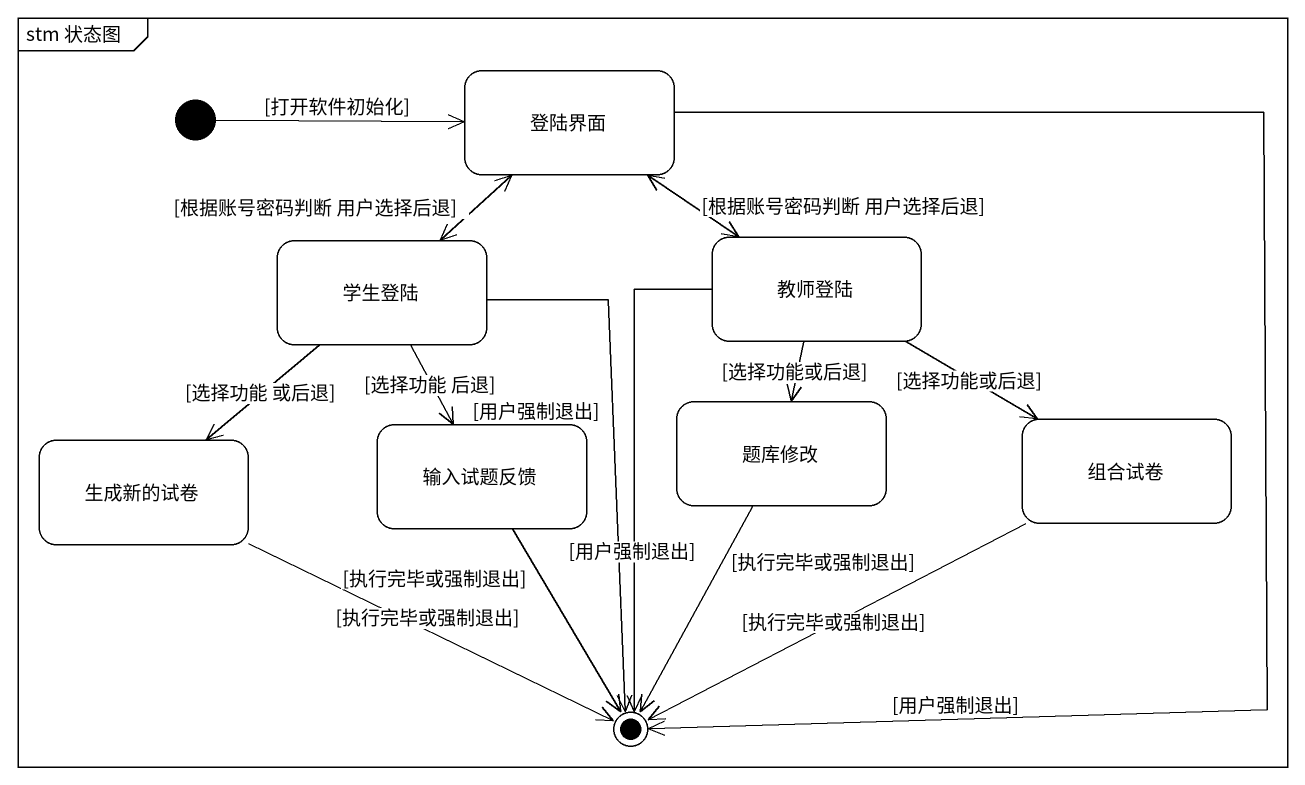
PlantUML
@startuml
mainframe stm 状态图
hide empty description
state 登陆界面
state 学生登陆
state 教师登陆
state 生成新的试卷
state 输入试题反馈
state 题库修改
state 组合试卷
[*] -right-> 登陆界面 : [打开软件初始化]
登陆界面 --> 学生登陆 : [根据账号密码判断 用户选择后退]
登陆界面 --> 教师登陆 : [根据账号密码判断 用户选择后退]
学生登陆 -up-> 登陆界面
学生登陆 --> 生成新的试卷 : [选择功能 或后退]
学生登陆 --> 输入试题反馈 : [选择功能 后退]
教师登陆 -up-> 登陆界面
教师登陆 --> 题库修改 : [选择功能或后退]
教师登陆 -right-> 组合试卷 : [选择功能或后退]
登陆界面 --> [*] : [用户强制退出]
学生登陆 --> [*] : [用户强制退出]
教师登陆 --> [*] : [用户强制退出]
生成新的试卷 -right-> [*] : [执行完毕或强制退出]
输入试题反馈 --> [*] : [执行完毕或强制退出]
题库修改 --> [*] : [执行完毕或强制退出]
组合试卷 -left-> [*] : [执行完毕或强制退出]
@enduml
